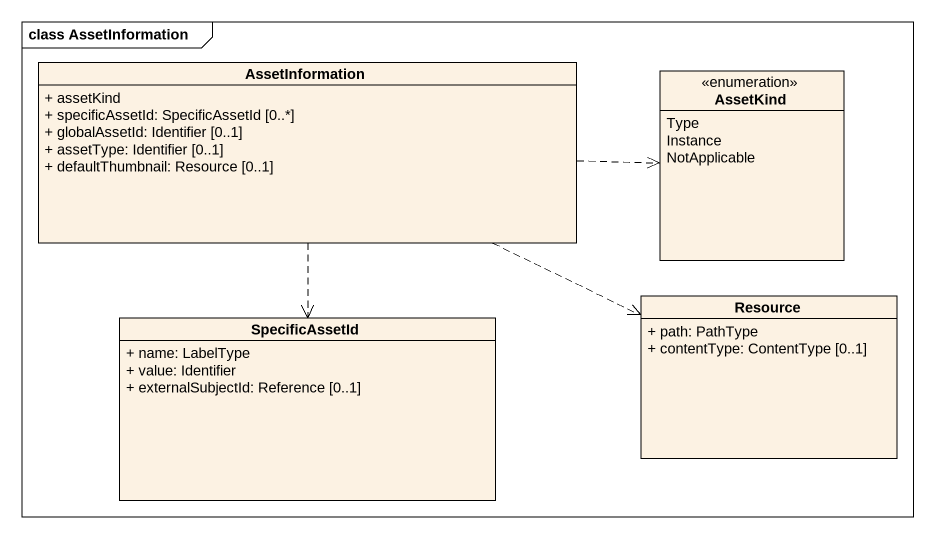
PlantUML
@startuml
mainframe class AssetInformation
hide circle
hide empty members
skinparam classAttributeIconSize 0
class AssetInformation {
  + assetKind
  + specificAssetId: SpecificAssetId [0..*]
  + globalAssetId: Identifier [0..1]
  + assetType: Identifier [0..1]
  + defaultThumbnail: Resource [0..1]
}
enum AssetKind {
  Type
  Instance
  NotApplicable
}
class Resource {
  + path: PathType
  + contentType: ContentType [0..1]
}
class SpecificAssetId {
  + name: LabelType
  + value: Identifier
  + externalSubjectId: Reference [0..1]
}
AssetInformation .right.> AssetKind
AssetInformation .right.> Resource
AssetInformation ..> SpecificAssetId
@enduml
